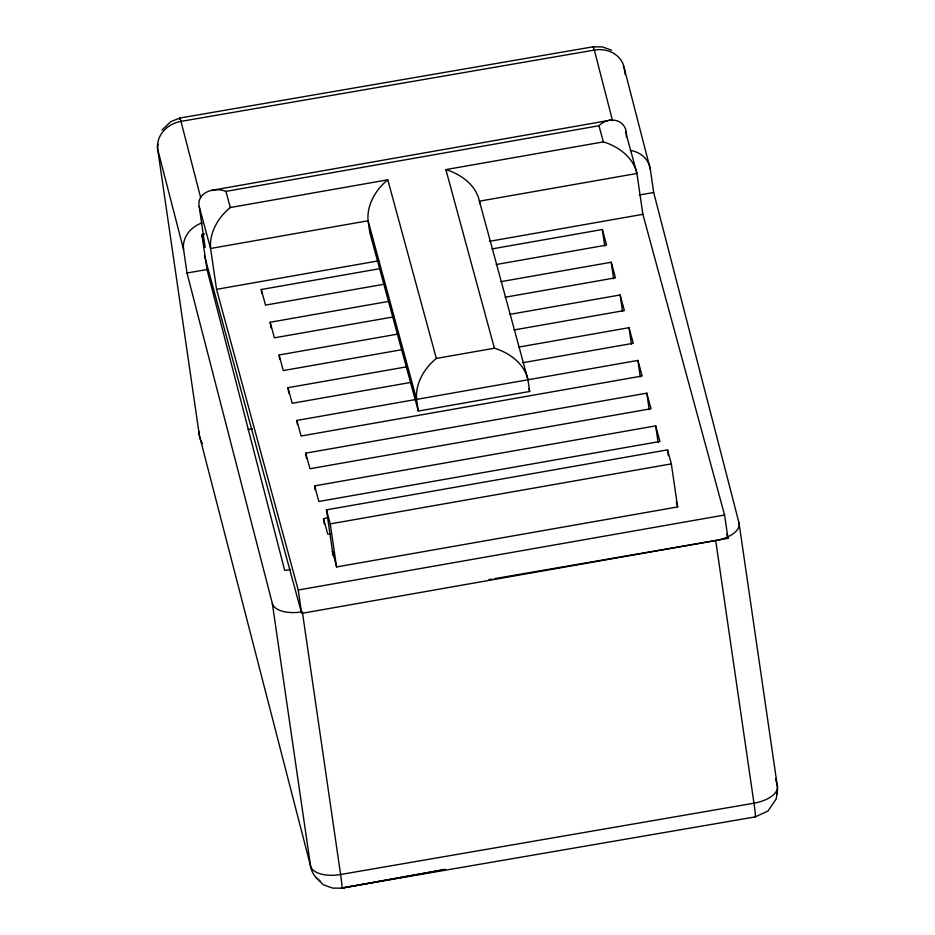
<?xml version="1.0" encoding="UTF-8"?>
<svg xmlns="http://www.w3.org/2000/svg" width="935" height="935" viewBox="0 0 935 935"><rect width="100%" height="100%" fill="white"/><g stroke="black" fill="none" stroke-linecap="round" stroke-linejoin="round"><path stroke-width="1.4" d="M777.464 789.993L776.237 798.876L767.939 811.042L755.305 816.886L341.661 888.04L445.376 869.398L341.941 888.192L332.579 888.098L323.381 884.79L316.31 877.953M162.024 130.012L170.778 121.69L179.754 118.044L593.059 46.808L602.421 46.902L611.619 50.209M387.791 179.812L230.314 207.523C218.287 217.236 209.195 232.628 210.585 248.476L216.558 289.336L298.242 590.02L301.654 613.36L727.991 538.361L724.578 515.01L642.883 214.325L636.922 173.466C633.486 157.442 618.351 146.374 603.356 141.886L445.878 169.597L494.405 348.217C509.4 352.705 524.535 363.762 527.971 379.797L529.666 391.473L418.307 411.061L369.769 232.441L368.063 220.765C366.672 204.929 375.765 189.524 387.791 179.812L436.329 358.432C424.291 368.156 415.21 383.549 416.601 399.385L418.307 411.061M201.715 234.732L205.151 247.366L199.19 206.506C196.444 191.827 214.992 186.86 225.931 191.383L598.973 125.746C609.819 114.865 628.273 120.031 626.333 137.129M610.719 120.124L211.614 190.343M216.558 289.336L378.663 260.818M489.414 241.335L642.883 214.325M261.87 293.637L261.274 289.511L380.218 268.59M491.997 248.92L602.339 229.507L606.57 245.099L496.228 264.511M384.449 284.17L265.505 305.102L261.274 289.511M270.963 327.741L270.168 322.248L389.112 301.315M500.891 281.657L611.233 262.244L615.464 277.824L505.122 297.236M393.343 316.907L274.399 337.827L270.168 322.248M279.659 359.098L279.062 354.973L398.006 334.052M509.774 314.382L620.127 294.969L624.358 310.549L514.016 329.962M402.237 349.632L283.293 370.564L279.062 354.973M436.329 358.432L494.405 348.217M288.751 393.191L287.945 387.698L406.889 366.777M518.668 347.107L629.01 327.694L633.252 343.285L522.899 362.698M411.131 382.357L292.188 403.289L287.945 387.698M297.447 424.548L296.839 420.434L415.783 399.502M296.839 420.434L301.082 436.014L642.146 376.01L637.904 360.419L416.601 399.385L368.063 220.765L210.585 248.476L199.19 206.506M305.733 453.159L646.798 393.156L651.029 408.735L309.964 468.739L305.733 453.159L306.54 458.653M314.627 485.884L655.692 425.881L659.923 441.472L318.858 501.476L314.627 485.884L315.224 490.01M332.942 554.338L326.455 509.867L667.52 449.864L671.33 463.889L677.618 506.934M324.316 524.114L323.522 518.621L327.823 517.861M326.455 509.867L330.265 523.892L671.33 463.889M330.616 533.698L327.753 534.201L323.522 518.621M333.012 555.46L332.416 551.346L336.647 566.926L677.711 506.922L676.297 501.733M298.242 590.02L724.578 515.01M204.777 234.019L201.902 234.51L207.009 269.537L284.707 570.455L290.446 569.462M158.342 144.247A27.092 13.312 -8.3 0 0 157.699 149.343L183.599 249.645L187 272.997L207.009 269.537M639.411 194.959L653.694 192.493L739.024 522.969L777.289 785.657A27.092 23.562 -14.5 0 1 776.669 794.586M248.126 429.586L252.427 428.838M488.935 579.63L491.798 579.127M494.673 578.636L715.696 540.512A27.092 13.312 -8.3 0 0 739.024 522.969M445.878 169.597C461.598 174.284 477.808 186.439 479.819 203.772M625.515 131.496L636.922 173.466L479.433 201.177L527.971 379.797M726.834 534.13L727.991 538.361M598.973 125.746L603.356 141.886M528.906 388.656L529.666 391.473M225.931 191.383L230.314 207.523M204.449 255.571L301.654 613.36M653.694 192.493L650.292 169.141L624.393 68.839A27.092 13.312 -8.3 0 0 623.341 66.56M612.565 120.72L594.333 50.081A27.092 1.251 80.2 0 0 592.977 47.147M775.466 778.598L777.289 785.657A27.092 13.312 -8.3 0 1 753.972 803.2L340.609 874.505A27.092 13.312 -8.3 0 1 310.595 866.161L199.377 435.383L157.699 149.343A27.092 23.562 -14.5 0 1 180.969 121.386L594.333 50.081A27.092 23.562 -14.5 0 1 624.393 68.839L625.235 74.613M200.674 197.671L180.969 121.386A27.092 1.251 80.2 0 0 179.613 119.364M187 272.997L272.33 603.461L310.595 866.161A27.092 23.562 -14.5 0 0 320.027 880.817M715.696 540.512L753.972 803.2A27.092 1.251 80.2 0 1 755.012 816.734M667.52 449.864L668.35 455.602M655.692 425.881L658.1 442.36M646.798 393.156L649.206 409.635M637.904 360.419L640.311 376.91M629.01 327.694L631.417 344.173M620.127 294.969L622.535 311.449M611.233 262.244L613.64 278.724M602.339 229.507L604.746 245.987M330.265 523.892L336.553 566.937M302.344 611.806L340.609 874.505A27.092 1.251 80.2 0 1 341.462 887.572M299.936 612.168A27.092 13.312 -8.3 0 1 272.33 603.461M630.283 150.336A27.092 23.562 -14.5 0 1 650.292 169.141M183.599 249.645A27.092 23.562 -14.5 0 1 202.077 222.916M202.498 443.658A27.092 23.562 -14.5 0 1 199.377 435.383A27.092 13.312 -8.3 0 1 199.482 431.643"/></g></svg>
